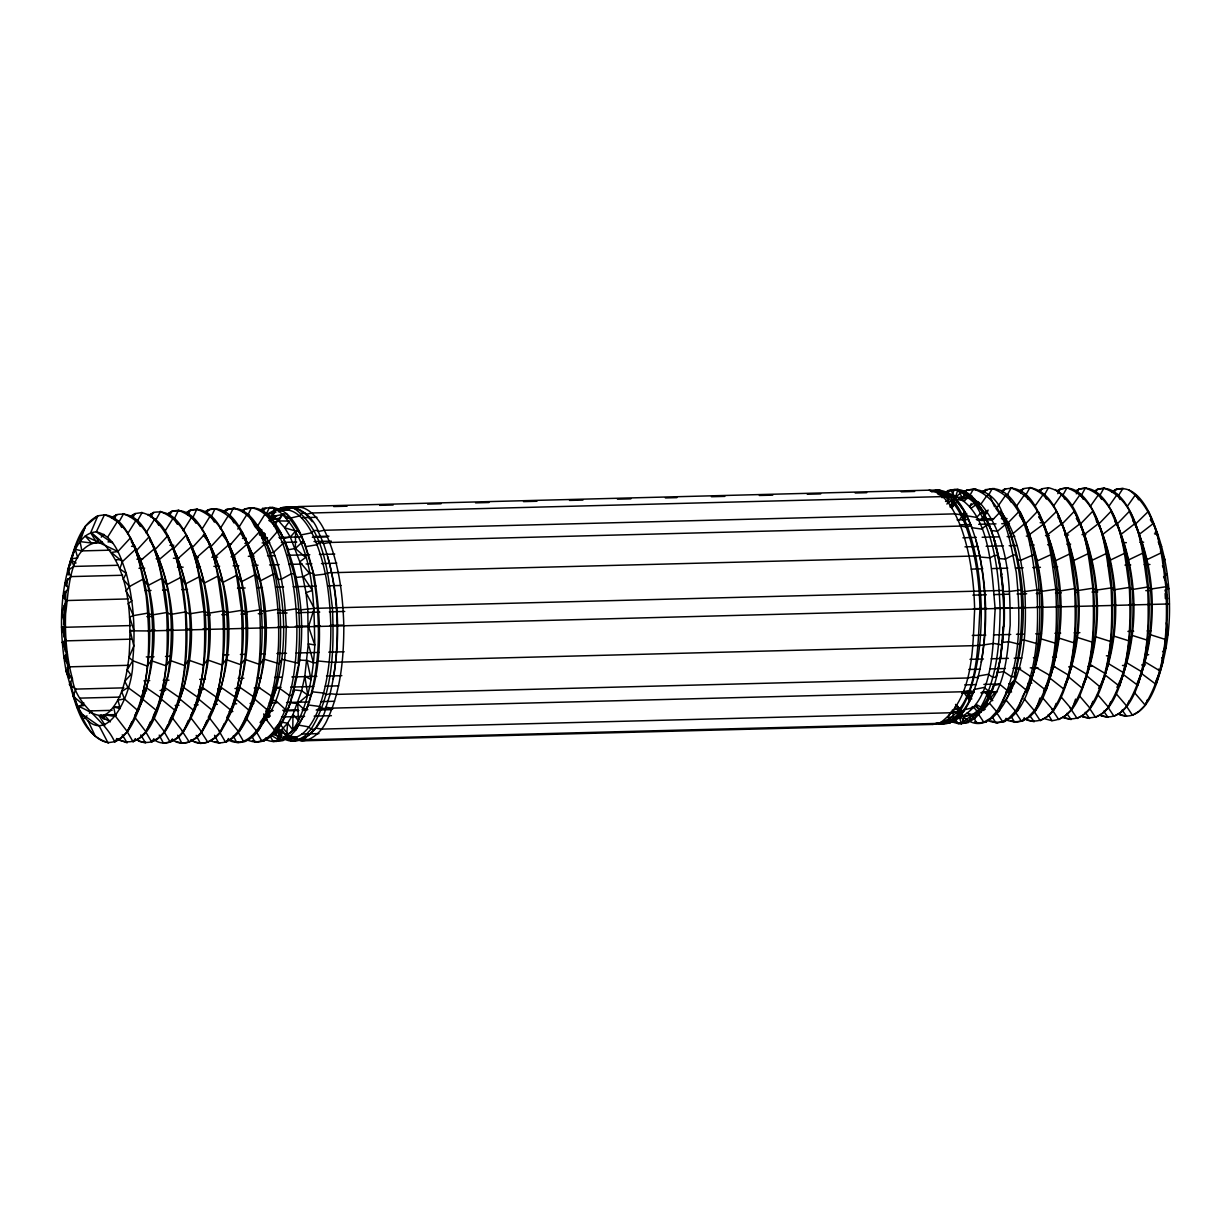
<?xml version="1.0" encoding="UTF-8"?>
<svg xmlns="http://www.w3.org/2000/svg" width="1231" height="1231" viewBox="0 0 1231 1231"><rect width="100%" height="100%" fill="white"/><g stroke="black" fill="none" stroke-linecap="round" stroke-linejoin="round"><path stroke-width="1.5" d="M81.031 714.534C86.432 726.521 94.433 740.523 108.636 742.708C78.922 734.661 74.26 696.577 66.166 671.341C59.411 634.596 59.273 595.789 70.767 559.951L76.076 562.998M63.673 624.733L64.166 605.252M64.366 624.717L65.905 591.388M118.145 565.275L73.968 566.429L71.121 558.966C75.722 547.703 82.292 532.638 96.326 531.869L104.481 514.773C122.054 516.835 129.624 536.054 136.287 550.042C146.135 570.261 150.028 592.757 151.936 614.992C153.69 643.305 152.167 672.341 142.919 699.377C136.195 714.611 131.532 733.738 115.268 741.647L114.56 741.647C103.743 717.842 75.937 706.794 72.367 678.573C66.643 657.492 64.812 635.504 65.597 613.715C68.998 590.234 68.798 541.84 102.25 542.055M105.189 514.727L97.849 515.82L90.679 532.777C130.778 559.782 131.717 614.069 128.993 657.354C126.27 676.419 123.269 697.715 109.051 711.964C98.649 721.489 87.986 708.733 77.676 706.379L73.198 696.254L75.814 689.098L123.854 687.852M112.944 543.317L96.326 531.869C114.883 535.977 120.853 557.72 126.254 573.415C133.871 601.79 135.533 631.565 132.717 660.739C134.502 688.975 105.112 759.496 77.676 706.379L84.262 705.471L73.198 696.254M1112.516 491.277C1133.028 480.182 1147.984 507.218 1153.662 523.252C1164.064 548.857 1169.111 576.339 1169.45 603.944C1170.158 631.365 1165.342 658.631 1156.109 684.421C1150.862 699.454 1138.413 722.089 1119.133 714.519M260.08 509.957C295.748 495.816 307.488 552.134 314.09 575.385C322.691 626.594 323.738 683.897 296.071 729.768L292.747 729.86L293.009 714.503L301.687 690.729L304.826 676.219L308.289 643.798L307.781 609.499L306.027 592.68L299.749 561.813L290.316 537.07L284.7 527.807L278.668 520.913L272.359 516.558L265.942 514.881L276.406 509.095C314.813 540.424 313.797 599.635 314.797 645.013C313.305 670.787 309.72 697.054 298.456 720.55C292.855 732.23 280.545 746.278 266.235 739.785M935.868 723.382C962.273 729.337 973.152 695.7 978.445 676.034L988.201 674.296L992.786 677.342L996.11 677.25C1007.02 633.842 1006.45 587.125 995.556 543.733C989.309 522.436 973.075 474.981 942.484 493.739M64.689 598.328L65.197 591.403L62.873 597.158L66.582 600.543L128.055 598.943M996.11 677.25L1000.634 658.139L1003.157 627.133L1004.096 625.717C1005.712 596.65 1001.018 567.676 994.017 539.547L995.556 543.733L989.355 525.329L977.953 503.217L991.186 530.423L997.418 531.315L1004.881 524.929L1007.527 524.868C1025.838 572.923 1028.254 627.318 1014.282 676.788L1011.62 676.85L1003.65 671.557L997.51 672.649C993.355 694.022 976.922 735.707 948.578 720.135M997.51 672.649C1005.173 639.751 1005.142 605.975 1000.726 572.523L1001.834 574.6L997.849 555.412L994.525 555.489L989.862 557.828L980.153 557.043L975.844 540.024M275.005 728.198L280.76 722.012L287.654 723.212L286.515 736.553L281.822 729.491L287.654 723.212L293.009 714.503L298.456 720.55L297.717 703.593L307.75 695.146L311.058 695.053L312.428 691.853L323.691 693.038L325.923 694.669L330.262 693.73L336.509 694.392L967.335 678.004L972.752 677.035L977.937 677.727L978.445 676.034M65.966 585.941L66.736 580.478M66.674 585.925L67.69 578.632M333.247 679.081C339.802 638.566 338.34 596.573 327.815 556.858M981.276 662.247C987.108 627.056 986.4 590.88 979.676 555.873L327.661 572.815L325.384 574.061L314.09 575.385L304.303 543.133L298.918 530.93L295.594 531.007L284.7 527.807L289.593 521.098L278.668 520.913L273.59 522.113M67.874 573.338L70.767 559.951M68.197 574.985L69.659 568.291M70.382 564.937L73.014 554.904M329.893 694.561C341.787 644.767 340.171 591.065 323.153 542.64L319.168 542.748L317.09 544.702L305.98 546.641L304.303 543.133L300.995 543.225L295.378 548.503L288.377 549.734C281.284 531.469 266.558 498.57 241.922 510.434M977.937 677.727C988.985 633.226 987.878 585.864 976.414 541.563C969.843 521.005 958.78 484.876 930.636 490.8M1014.282 676.788C1026.192 622.778 1024.838 563.706 1002.126 512.65C993.756 487.414 961.349 478.967 949.963 506.941M955.21 706.671C982.861 750.171 1012.774 699.054 1016.56 669.264L1019.083 668.802L1030.47 676.358L1032.44 676.311C1043.888 626.425 1042.349 572.938 1025.7 524.391L1023.715 524.437L1013.082 533.531L1010.513 533.177L1002.126 512.65L999.48 512.727L992.432 520.036L986.123 518.99L983.954 513.127L980.645 513.219L976.583 517.42L966.581 515.758C960.749 505.31 951.64 491.031 937.822 493.139M1007.789 720.52C1037.841 729.229 1047.258 687.313 1053.551 666.186L1068.8 675.327C1079.433 630.241 1078.356 582.478 1066.723 537.701C1060.153 518.713 1052.797 491.708 1029.916 487.584L1025.546 495.524M1026.608 719.981C1056.629 728.29 1065.554 685.744 1071.832 665.325L1087.081 674.465C1096.621 634.873 1096.344 593.25 1088.82 553.335C1082.234 529.592 1076.433 494.462 1048.412 487.722L1044.026 495.662M1048.243 714.519L1051.936 720.689C1078.187 717.842 1083.172 684.528 1090.112 664.478L1105.376 673.619C1116.686 624.286 1115.163 571.399 1098.698 523.39C1093.097 507.341 1077.464 479.244 1056.89 490.892M1063.615 717.796C1093.374 726.028 1102.191 683.836 1108.408 663.617L1123.657 672.757C1134.905 623.702 1133.397 571.092 1117.025 523.344C1111.455 507.387 1095.898 479.428 1075.432 491.015M1082.126 716.704C1111.747 724.89 1120.502 682.882 1126.688 662.755L1141.953 671.895C1153.139 623.101 1151.631 570.784 1135.351 523.298C1129.796 507.418 1114.332 479.628 1093.974 491.154M955.872 496.139L957.903 489.415L974.475 502.833L980.938 504.095C1008.697 537.147 1010.22 584.063 1010.159 625.286C1006.973 655.138 1005.942 693.191 979.476 712.518M1032.44 676.311C1047.012 626.918 1044.365 572.353 1025.7 524.391M1068.8 675.327C1083.588 625.994 1080.864 571.399 1062.061 523.498L1047.689 534.577C1039.764 517.112 1033.809 490.661 1011.113 488.03L1006.896 495.678M1087.081 674.465C1101.822 625.394 1099.083 571.092 1080.372 523.452L1066.015 534.531L1056.66 511.296L1043.719 524.006L1038.687 516.851M1105.376 673.619C1120.041 624.809 1117.317 570.784 1098.698 523.39L1084.342 534.485L1074.309 511.311L1062.076 524.021C1083.495 574.908 1085.403 635.796 1064.538 687.175M1123.657 672.757C1138.275 624.225 1135.551 570.476 1117.025 523.344L1102.668 534.423L1092.666 511.327L1080.418 524.037C1101.714 574.615 1103.607 635.119 1082.88 686.175M1141.953 671.895C1156.494 623.625 1153.786 570.168 1135.351 523.298L1120.995 534.377L1111.008 511.342L1098.775 524.052C1119.933 574.323 1121.826 634.457 1101.206 685.19M1019.437 515.343L1025.361 523.991L1037.148 511.742L1038.472 511.711C1062.307 562.382 1066.431 622.209 1050.612 675.834L1035.256 667.033L1028.193 690.052L1026.223 690.114L1015.313 681.051L1012.759 681.574L1010.035 690.529L1007.373 690.591L999.726 684.236L993.525 685.513L991.863 691.006L988.539 691.083L984.138 687.437L974.306 689.452L973.69 691.468L968.566 690.622L963.088 691.745L332.262 708.133L326.061 707.317C321.799 727.121 299.441 752.587 279.006 735.599M981.492 491.969C1007.774 477.69 1022.823 515.312 1029.378 534.623L1043.873 523.914C1061.599 576.924 1063.169 636.15 1046.365 689.591L1045.057 689.622L1031.563 679.02C1026.931 697.931 1013.667 729.937 988.955 721.012M1119.548 684.19C1140.029 633.78 1138.152 574.015 1117.117 524.067L1129.366 511.357L1139.306 534.331L1153.662 523.252C1169.865 570.476 1171.358 622.517 1160.233 671.049L1144.984 661.909L1137.798 685.344L1123.103 674.373L1119.487 686.283L1105.5 675.265L1100.483 687.237L1087.188 676.204L1082.172 688.175L1068.877 677.127L1063.861 689.098L1049.858 678.096L1043.519 691.422M1161.787 657.523L1163.387 660.632L1156.109 684.421L1141.414 673.449C1136.505 691.714 1125.103 723.566 1100.637 715.611M122.685 575.246L70.829 576.6L67.613 570.368C74.014 551.134 77.999 526.16 97.849 515.82L85.354 526.191L80.03 541.594L81.923 550.903L110.744 550.149M74.045 551.565L75.599 546.549L71.121 558.966L77.691 557.781L75.306 549.303L81.923 550.903M248.062 740.262C272.097 749.571 283.222 719.735 290.685 702.67L297.717 703.593L303.503 708.887L306.811 708.794C321.183 665.263 320.983 617.947 312.797 573.2L309.489 573.292L303.318 576.662L296.209 577.493L293.963 573.692L285.469 543.625L282.822 543.687L273.651 552.319L270.758 552.827C263.265 534.192 248.154 497.524 222.426 511.696M306.811 708.794L308.365 704.994L319.537 706.456L321.676 708.41L325.661 708.317L330.262 693.73M948.516 716.965L955.087 718.689L958.133 723.782L964.95 722.705L971.567 718.75L977.799 712.057L981.107 711.964L983.477 705.132L991.863 691.006M1021.592 699.008L1017.452 711.026L1015.467 711.072L1009.235 717.781L1002.634 721.72L995.817 722.812L992.971 718.073M1039.933 698.039L1035.625 710.549L1034.317 710.579L1028.085 717.288L1021.468 721.228L1014.652 722.32L1011.682 717.365M1056.09 703.44L1053.813 710.01L1046.889 716.75L1040.272 720.704L1034.194 711.549M1075.586 699.1L1072.186 708.979L1065.292 715.688L1058.722 719.596L1051.613 708.918M1092.82 701.362L1090.558 707.933L1083.68 714.611L1077.156 718.504L1070.047 707.825M1110.624 701.962L1108.916 706.902L1102.084 713.534L1095.59 717.411L1089.497 708.256M1128.981 700.916L1127.288 705.855L1120.487 712.457L1114.024 716.319L1107.931 707.148M1147.43 699.685L1145.646 704.809L1138.89 711.38L1132.458 715.211L1126.365 706.055M117.068 739.262C151.736 754.588 161.215 697.054 167.985 674.65C174.063 632.734 172.986 587.572 154.414 548.764L140.811 560.29L135.071 549.718L122.392 561.644L119.761 568.814L126.254 573.415L123.223 579.324L129.424 586.556L126.054 591.08L131.809 600.743L128.193 603.744L133.363 615.623L147.951 613.1L151.936 614.992L166.662 612.53L170.647 614.423L185.373 611.961L189.359 613.854L204.792 611.376L208.07 613.284L223.503 610.807L226.766 612.73L242.215 610.237L245.477 612.161L259.726 609.791L264.188 611.592L277.898 609.314L282.561 610.838L296.071 608.837L300.595 609.868L314.244 608.36L1002.603 590.48L1003.588 591.419L1009.635 591.449L1020.776 590.003L1022.376 591.526L1024.869 591.542L1038.949 589.541L1041.611 591.388L1057.106 589.064L1059.86 591.003L1074.601 588.618L1077.417 590.618L1092.851 588.218L1095.682 590.218L1111.793 587.818L1113.932 589.834L1129.35 587.433L1132.874 589.418L1147.6 587.033L1151.123 589.018L1166.557 586.633L1168.773 588.726L1164.988 590.141L1167.773 598.758M325.661 708.317L326.061 707.317M114.206 519.605L116.283 514.727C141.734 509.434 150.89 541.671 159.461 559.382L173.063 547.857C193.19 591.049 193.806 641.674 183.834 687.621C176.402 707.24 165.677 754.834 135.502 739.385M133.333 516.882L134.718 513.635L142.119 512.527L137.503 520.775M151.09 517.42L153.152 512.542C178.818 507.187 188.097 539.686 196.729 557.551C206.762 585.356 209.501 615.269 208.531 644.644C207.393 675.034 199.822 705.64 183.542 731.522C177.402 740.893 163.738 747.386 153.937 739.508M169.524 516.328L171.586 511.434C192.375 505.587 204.023 530.838 210.716 546.133C225.104 576.57 228.15 611.022 227.243 644.275C226.089 674.819 218.518 705.594 202.146 731.599C195.975 741.031 182.234 747.54 172.386 739.631M187.958 515.22L190.02 510.342C210.886 504.464 222.611 529.792 229.335 545.164C243.8 575.769 246.862 610.453 245.954 643.905C244.784 674.603 237.198 705.532 220.734 731.691C214.533 741.154 200.73 747.709 190.82 739.754M206.746 513.296L208.224 509.803C229.151 503.725 241.276 528.576 247.939 544.179C260.387 570.076 264.065 599.158 264.896 627.579C265.019 655.661 262.049 684.451 250.293 710.272C244.907 726.044 231.767 749.156 211.717 741.2M224.965 512.681L226.381 509.326L228.366 509.28L224.396 511.65M243.076 512.358L244.554 508.865L254.032 507.711M261.464 511.388L262.726 508.388L266.05 508.295L262.08 510.665M1006.035 718.319L1004.619 721.674L1002.634 721.72L996.387 712.334M1024.254 717.704L1022.776 721.197L1021.468 721.228L1015.606 712.41M66.582 600.543L61.765 611.899L65.412 627.271L130.717 625.563M131.855 721.751L127.762 731.291L120.992 737.8L114.56 741.647M150.444 721.828L146.351 731.368L139.549 737.923L133.086 741.77L126.608 730.675M167.678 725.09L164.954 731.445L158.107 738.031L151.613 741.908L146.058 732.399M169.047 721.905L171.094 717.134M188.312 720.397L183.542 731.522L176.679 738.154L170.14 742.047L163.4 743.124L159.23 735.122M206.916 720.474L202.146 731.599L195.237 738.261L188.666 742.185L181.88 743.262L177.726 735.261M224.15 723.736L220.734 731.691L213.794 738.385L207.193 742.324L200.376 743.401L196.221 735.399M240.46 532.977L247.939 544.179L259.249 531.961L261.234 531.9C288.269 586.279 290.824 653.215 269.143 709.779L267.158 709.825L254.832 699.177L239.553 731.229L238.245 731.276L232.013 737.969L225.396 741.924L219.133 731.199M950.947 507.341L953.763 500.74M969.736 506.972L971.167 503.617M76.291 544.918L85.124 527.653M259.464 534.531L261.634 529.53M259.51 535.039L261.618 530.161M262.018 537.762L264.173 532.761M263.157 538.732L265.281 533.777M962.58 519.559L965.458 512.881M964.565 519.497L966.72 514.496M982.015 520.698L986.339 510.696M974.306 689.452C968.889 702.732 961.149 720.489 944.608 721.381L943.285 724.167L938.13 722.828M993.525 685.513L986.816 702.67C978.907 710.395 969.782 716.319 961.457 723.705L954.594 721.905L947.855 717.258M1012.759 681.574L1003.127 700.347L999.28 711.487L996.633 711.564L990.401 718.273L983.8 722.212L976.968 723.289L971.659 714.426L966.904 713.18M1031.563 679.02L1022.192 697.3M1046.196 688.16C1067.446 634.196 1066.554 568.537 1039.395 516.851M1064.553 685.529L1068.169 677.158M1082.895 684.559L1086.481 676.234M1101.222 683.574L1104.792 675.311M1123.103 674.373L1116.917 687.375M1137.182 683.251L1141.414 673.449M1137.875 683.205C1158.34 631.795 1157.202 569.815 1132.951 519.928M1155.694 681.697L1159.879 672.034L1158.74 669.048M119.038 521.882L123.654 513.619M155.983 519.682L160.599 511.419M174.448 518.574L178.357 510.357C215.594 523.621 217.533 577.847 222.796 610.838C224.55 651.568 223.703 695.961 201.438 731.599L190.39 717.211C218.502 663.14 215.917 592.173 187.697 538.593M192.913 517.466L196.837 509.265C234.259 522.59 236.214 577.108 241.507 610.268C243.276 651.23 242.43 695.854 220.026 731.676L208.978 717.304M211.255 516.651L215.04 508.711C252.493 522.052 254.432 576.6 259.726 609.791C261.495 650.768 260.649 695.423 238.245 731.276L226.873 717.381L236.183 699.223L248.985 710.302L250.293 710.272C267.789 652.769 266.435 587.818 242.399 532.392L241.076 532.423L230.043 545.118L221.903 534.023M233.921 522.898L229.951 515.112L233.213 508.249C255.586 513.189 262.803 539.44 269.327 558.382C277.037 586.848 279.514 616.531 278.452 645.967C276.96 671.726 273.39 697.992 262.126 721.504C256.51 733.184 244.2 747.217 229.889 740.739M247.693 515.497L251.386 507.772C268.743 510.727 276.606 529.284 282.822 543.687C292.547 570.399 296.194 598.897 296.886 627.195C297.025 654.923 294.44 683.02 285.33 709.364C279.791 722.966 271.866 741.139 254.925 742.062L251.786 736.03M266.665 513.358L269.543 507.295L276.406 509.095L272.359 516.558L286.469 513.65L300.81 534.977L311.828 532.777L313.767 530.546L317.752 530.438L318.244 531.484L324.369 530.269L955.194 513.866L960.749 514.789L961.796 513.696L965.781 513.604L971.859 527.684L981.753 529.084L986.031 525.422L989.355 525.329L991.186 530.423M986.446 722.135L983.8 722.212L977.953 713.426L965.058 716.119L961.457 723.705L958.641 714.442L953.902 711.179M116.837 738.492L115.268 741.647L107.928 742.693L99.265 726.028L82.646 714.596M135.364 738.631L133.086 741.77M153.89 738.769L151.613 741.908M172.417 738.908L170.14 742.047L164.585 732.537M228.397 738.523L226.719 741.878L225.396 741.924M265.896 737.877L264.388 740.908L261.741 740.97L256.51 732.014M303.549 716.15L298.102 725.028L292.147 731.445L285.823 735.215L283.222 740.416L273.097 741.585L270.02 735.676M945.823 494.493L947.778 490.584L957.903 489.415L961.75 496.801L968.166 498.478L964.765 491.215L974.475 502.833L971.505 495.847L968.197 495.939L961.457 491.292L954.594 489.507L951.686 494.754L945.177 495.785L938.053 494.37M958.734 498.478L962.088 499.155L966.612 490.092L976.075 488.938M983.846 492.831L985.446 489.599L987.431 489.553L983.461 491.923M1002.603 492.477L1004.281 489.122L1012.421 487.999M1020.745 493.385L1023.099 488.676L1030.624 487.599M1040.057 491.954L1041.626 488.815L1048.412 487.722M1057.798 493.662L1060.153 488.953L1067.6 487.876M1076.325 493.8L1078.679 489.076L1086.096 488.015M1095.636 492.369L1097.206 489.215L1104.592 488.168M1114.163 492.508L1115.732 489.353L1123.072 488.307L1117.994 496.231M958.641 714.442L954.594 721.905L952.332 710.087M988.678 495.031L992.263 488.522C1029.716 501.863 1031.67 556.412 1036.964 589.587C1038.733 630.564 1037.887 675.219 1015.467 711.072L1005.742 699.716C1025.7 667.802 1026.454 628.041 1024.869 591.542C1021.976 563.844 1018.022 533.962 1000.634 511.219M1062.522 495.816L1066.908 487.876C1103.945 501.063 1105.869 555.012 1111.101 587.833C1112.855 628.364 1112.008 672.526 1089.85 707.979L1079.172 695.515M1081.003 495.955L1085.388 488.015C1122.226 501.14 1124.149 554.796 1129.35 587.433C1131.089 627.748 1130.258 671.68 1108.223 706.933L1097.544 694.484M1099.498 496.093L1103.884 488.153C1140.522 501.202 1142.43 554.581 1147.6 587.033C1149.339 627.133 1148.508 670.818 1126.58 705.902L1115.917 693.438M62.873 597.158L68.336 588.064L64.828 583.202L70.829 576.6M134.025 630.534L130.178 630.641L133.825 645.998L128.993 657.354L132.717 660.739L127.239 669.833L130.748 674.711L124.762 681.297L127.978 687.544L141.642 697.515L146.489 687.837L160.307 697.408L165.154 687.729L178.987 697.3L183.834 687.621L197.652 697.192L202.5 687.514L216.333 697.1L221.18 687.421L235.013 696.992L239.86 687.313L253.232 696.561L254.54 696.531L258.525 687.206L271.405 696.084L273.39 696.038L276.775 688.098L279.699 688.406L289.577 695.607L292.224 695.546C307.688 642.305 304.442 581.678 280.068 531.407L277.421 531.484L268.82 541.378L265.958 541.948L260.618 533.131L254.879 526.576L248.785 514.635L246.816 514.681L237.798 529.084M95.987 543.117L98.603 539.947M134.856 715.411L142.919 699.377L156.876 710.856C173.986 654.6 172.663 591.049 149.136 536.824L136.995 550.011L131.255 541.717M153.46 715.488L161.569 699.346L175.525 710.826C189.666 668.002 189.466 621.455 181.403 577.431C174.879 553.965 169.17 519.128 141.427 512.558M273.898 526.037L282.391 514.266M172.063 715.55L180.218 699.316L194.175 710.795C211.47 653.923 210.132 589.695 186.358 534.87L174.217 548.057L168.401 539.67M190.651 715.626L198.868 699.285L212.825 710.764C230.212 653.584 228.874 589.003 204.962 533.9L192.821 547.072L186.989 538.639M208.27 717.288L217.518 699.254L231.474 710.733C248.954 653.246 247.6 588.326 223.58 532.915L211.424 546.102L203.346 535.07M209.962 715.703C236.921 661.355 234.552 590.988 206.269 537.562M228.566 715.765C255.694 661.093 253.294 590.28 224.842 536.531M247.169 715.842C274.451 660.832 272.051 589.587 243.415 535.516M321.076 718.858L314.905 729.275L310.92 729.383L304.688 736.092L298.087 740.031L291.255 741.108L289.854 738.4L283.145 736.63M951.655 508.418L955.471 502.233M959.611 519.836L964.735 511.511L957.456 502.033M962.488 520.282L966.72 513.373M980.845 520.021L988.093 510.034M981.553 520.036L987.708 511.204M1025.869 692.391C1051.566 636.242 1046.689 567.353 1020.299 512.188L1018.314 512.234L1008.266 522.667L1005.681 522.236L995.679 508.08M1098.575 688.391L1100.514 685.221M107.605 537.208L117.714 521.036L121.715 527.453M127.516 533.946L136.256 519.959L140.257 526.391M146.058 532.885L154.798 518.897L158.799 525.314M164.6 531.807L173.34 517.82L177.341 524.252M183.142 530.746L191.882 516.758L195.883 523.19M201.684 529.669L210.424 515.697L214.425 522.113M220.195 528.653L228.643 515.158L229.951 515.112M278.668 520.913L283.145 513.742M948.747 715.827L951.44 711.533M970.582 709.487L972.413 706.563M997.187 507.28L1005.865 494.954L1007.85 494.908L1010.836 501.909M1016.56 506.033L1024.715 494.462L1026.023 494.431L1028.1 499.309M1035.056 506.033L1043.519 494.016L1046.365 499.063M1053.474 506.141L1061.938 494.123L1064.784 499.171M1071.893 506.249L1080.356 494.231L1083.203 499.278M1090.312 506.356L1098.775 494.339L1101.622 499.386M1108.731 506.464L1117.194 494.447L1120.041 499.494M1127.15 506.572L1135.613 494.57L1138.537 499.817M68.49 677.065L66.166 671.341L69.536 666.833L129.086 665.279M1162.587 562.675L1164.834 559.659L1161.926 552.504L1147.138 559.582L1143.645 552.719L1128.858 559.782L1125.38 552.919L1110.577 559.997L1107.1 553.134L1092.297 560.197L1088.82 553.335L1074.032 560.413L1070.539 553.55L1055.752 560.613L1052.351 553.996L1037.471 560.828L1034.194 554.458L1020.637 560.305L1018.114 560.105L1016.021 554.935L1013.375 554.996L1005.25 559.074L999.126 558.582L997.849 555.412M122.392 561.644L111.329 552.427L117.914 551.519L130.532 537.793C153.921 591.742 155.244 654.938 138.211 710.887L124.454 698.931L121.623 691.483L127.978 687.544M988.601 698.608L989.924 698.577L996.048 691.514M1162.572 651.753L1166.172 647.798L1165.295 639.135M101.234 537.131L103.85 534.316M271.805 514.543C287.254 496.585 312.412 512.912 318.244 531.484M269.62 518.451L273.282 514.527M274.528 515.774L272.036 518.451L273.067 519.651L278.652 518.282M273.067 519.651L276.76 515.666M260.095 722.582L268.512 710.718L272.99 700.331L275.898 700.716L285.33 709.364L287.977 709.287L294.609 689.976L301.687 690.729L307.75 695.146L304.826 676.219L311.089 679.65L307.042 660.462L299.887 660.124C293.363 683.282 292.316 709.841 277.237 730.26L274.59 730.322L266.265 719.489L263.434 718.996C260.187 731.106 250.37 743.309 236.752 742.524L233.321 735.938M260.68 725.505C284.484 699.331 285.253 660.601 286.254 627.118C284.376 592.357 281.545 553.319 257.664 525.899L264.988 514.204L267.635 514.143L271.897 522.513L277.852 529.315L283.392 538.47L290.316 537.07L295.594 531.007L295.378 548.503L305.657 557.428L299.749 561.813L309.489 573.292M946.839 504.018L955.364 497.816M951.394 507.741L955.995 502.802M970.905 508.418L978.999 502.51L976.229 501.971L970.32 505.495M1003.527 702.101L1005.742 699.716M84.508 718.365L86.955 715.811M89.401 713.272L91.848 710.733M102.865 718.381L105.312 715.827M79.476 706.517L83.785 702.824M1167.219 573.846L1163.603 576.847L1165.08 580.247M67.613 570.368L73.968 566.429M111.436 517.62L116.976 514.681L112.129 517.574M129.84 516.543L135.41 513.589L130.548 516.497M148.243 515.466L153.844 512.496L148.951 515.42M166.662 514.373L171.586 511.434L179.064 510.311M167.354 514.343L172.278 511.404M186.712 512.311L190.02 510.342L197.545 509.219M187.42 512.265L190.728 510.296M205.577 511.373L208.224 509.803L216.348 508.68M206.885 511.342L209.532 509.772M266.25 515.235L274.559 512.019M278.268 511.757L284.884 507.803L291.701 506.726L292.501 508.049L298.317 506.557L929.143 490.169C949.116 490.907 959.826 510.296 966.089 526.868C975.706 553.258 979.307 581.432 979.984 609.407C977.429 644.598 979.984 718.042 932.683 724.444L301.857 740.831L289.208 737.861M287.531 510.003C302.872 499.417 318.398 517.205 324.369 530.269C338.633 559.967 342.864 593.357 343.818 625.979C343.788 657.785 340.956 690.668 327.231 719.812C321.799 732.507 306.242 747.586 292.301 737.184M272.451 733.691L275.636 733.184L281.822 729.491L279.914 740.493L283.222 740.416L289.839 736.477L296.071 729.768L298.102 725.028L309.043 726.936L310.92 729.383C333.339 693.53 334.186 648.875 332.416 607.899C327.892 573.508 324.846 530.884 294.578 508.634M944.485 494.447L951.086 490.507L954.502 496.355M942.023 497.678L945.177 495.785M1001.649 490.692L1005.604 489.076L1002.957 490.661M1019.807 490.646L1023.807 488.676L1020.514 490.646M1038.349 490.769L1042.334 488.815L1039.056 490.769M1057.598 490.907L1060.86 488.953M1076.14 491.031L1079.387 489.092M1111.624 492.231L1116.44 489.353M129.424 586.556L143.335 578.97L147.951 585.541L162.015 578.216L166.631 584.787L180.695 577.462L185.312 584.033L199.376 576.708L203.992 583.279L218.072 575.97L222.673 582.525L236.752 575.216L241.368 581.771L254.971 574.708L256.294 574.677L260.049 581.032L273.144 574.231L275.129 574.185L278.329 579.601L281.253 579.247L291.316 573.769L293.963 573.692C299.687 603.128 300.887 633.38 297.948 663.217L281.868 659.308L279.098 663.709L276.729 680.543L269.143 709.779L264.096 721.443L258.387 730.752L256.417 730.799L245.461 717.458M69.536 666.833L63.781 657.154L67.397 654.153L62.227 642.274L66.012 640.859L131.332 639.151M133.363 615.623L129.578 617.054L134.041 630.841L148.751 630.949L1169.45 603.944M66.012 640.859L61.55 627.056L63.658 626.517L66.966 661.832L69.767 678.481M284.576 737.323C303.288 742.601 314.197 720.812 319.537 706.456C328.446 680.743 330.97 653.307 330.831 626.225C329.893 594.388 325.769 561.782 311.828 532.777C305.78 521.205 294.763 506.018 279.729 510.68L280.899 507.911L284.884 507.803L285.761 509.126L291.501 507.634L302.995 507.341M977.953 713.426L965.058 716.119M279.406 511.419L286.392 509.619L287.715 506.833L299.287 509.834L305.95 514.42L312.32 521.698M932.683 724.444L937.053 723.32M944.608 721.381C995.71 716.473 992.34 646.46 995.187 608.899C991.417 571.769 991.401 497.386 941.146 492.6L939.745 489.892L930.267 491.046M983.477 705.132L989.801 703.593L996.633 711.564C1021.715 670.233 1020.93 618.716 1016.252 572.123C1010.005 543.025 1006.189 500.001 973.429 489.015L968.382 498.155L962.088 499.155M954.025 709.687L959.103 708.487L963.765 711.687M124.454 698.931L117.899 700.116L120.284 708.594L113.667 707.009L115.56 716.304L127.055 731.276C151.444 691.068 150.69 640.951 146.135 595.619C140.057 567.322 136.349 525.468 104.481 514.773M323.153 542.64L323.584 543.563L329.77 542.471L960.58 526.083L966.089 526.868L971.182 525.806L971.859 527.684M230.074 509.003L235.183 508.188M269.451 507.757L272.867 507.218L275.159 511.034M285.761 509.126L292.501 508.049M269.404 513.342L275.913 512.311M931.636 491.892L935.006 491.354L935.76 489.984C953.117 492.939 960.98 511.496 967.197 525.914C976.922 552.611 980.568 581.124 981.261 609.407C981.399 637.135 978.814 665.232 969.705 691.576C964.165 705.178 956.241 723.366 939.299 724.274L938.499 722.951L945.239 721.874L946.116 723.197L950.101 723.089L951.271 720.32L961.596 717.658L964.95 722.705L968.274 722.612L971.444 715.103L974.875 718.673L977.629 711.41L981.107 711.964M989.139 489.292L994.248 488.476M958.549 497.309C966.366 496.432 974.86 499.047 980.938 504.095L987.031 495.447L989.678 495.385L994.525 506.757M1002.85 642.382L1008.928 641.705L1019.991 644.444L1021.684 640.289L1024.177 640.012L1038.164 643.982L1040.934 638.827L1056.336 643.505L1059.199 638.15L1074.509 643.013L1077.448 637.458L1092.774 642.32L1095.713 636.781L1111.024 641.643L1113.963 636.104L1129.289 640.966L1132.228 635.411L1147.538 640.274L1150.477 634.734L1165.803 639.597L1168.127 633.842L1166.311 622.809M1051.936 720.689L1045.104 718.889M333.678 506.541L347.096 506.187M379.702 505.341L393.12 505.002M427.634 504.095L441.052 503.756M475.566 502.848L488.984 502.51M523.498 501.617L536.931 501.263M569.522 500.417L582.94 500.063M617.454 499.171L630.872 498.817M665.386 497.924L676.896 497.632M711.41 496.724L724.828 496.385M759.342 495.478L772.76 495.139M807.274 494.231L820.692 493.893M855.206 492.985L866.716 492.692M901.23 491.8L914.648 491.446M286.331 518.082L290.162 517.989M301.657 517.682L316.998 517.297M108.005 541.917L111.852 541.809M242.476 538.424L246.323 538.316M261.695 537.916L267.45 537.762M278.975 537.47L302.026 536.87M313.551 536.562L328.923 536.177M957.087 519.851L968.612 519.544M976.291 519.344L993.586 518.897M1001.265 518.697L1007.035 518.559M80.03 541.594L91.433 543.009L101.034 542.763M262.403 538.578L266.25 538.47M279.683 538.116L285.454 537.978M312.351 537.27L327.708 536.87M977.014 520.005L992.371 519.605M131.532 546.333L135.364 546.225M169.955 545.333L173.786 545.225M227.581 543.825L231.413 543.733M244.861 543.379L248.708 543.286M262.157 542.933L269.835 542.733M281.36 542.44L296.733 542.04M300.579 541.932L304.411 541.84M314.028 541.578L331.308 541.132M959.472 524.821L970.997 524.514M978.676 524.314L995.971 523.867M1001.742 523.714L1009.42 523.514M1040.149 522.713L1043.996 522.621M115.776 559.766L121.53 559.613M136.903 559.213L142.658 559.074M156.106 558.72L159.953 558.612M173.402 558.274L179.157 558.12M194.529 557.72L198.376 557.628M211.824 557.274L217.579 557.12M231.028 556.766L234.875 556.674M248.323 556.32L254.078 556.181M267.527 555.827L275.205 555.627M286.731 555.319L309.797 554.719M319.398 554.473L334.755 554.073M962.919 537.762L976.368 537.408M982.138 537.255L999.418 536.808M1007.112 536.608L1014.79 536.408M1026.315 536.116L1030.162 536.008M1045.519 535.608L1049.366 535.516M1064.738 535.116L1068.585 535.008M1082.018 534.654L1085.865 534.562M138.98 568.307L144.735 568.153M177.402 567.306L183.157 567.168M196.606 566.814L200.453 566.706M213.902 566.368L219.657 566.214M233.105 565.86L238.876 565.721M252.309 565.368L258.079 565.214M269.604 564.921L279.206 564.66M288.808 564.413L302.257 564.06M306.104 563.967L311.874 563.813M321.476 563.567L336.832 563.167M964.996 546.841L978.445 546.502M986.139 546.302L1003.419 545.856M1009.189 545.702L1016.868 545.502M1030.316 545.148L1034.163 545.056M1047.596 544.702L1051.443 544.594M1066.815 544.194L1070.662 544.102M1122.518 542.748L1126.365 542.656M1139.814 542.302L1143.645 542.209M145.258 590.572L151.028 590.418M162.554 590.126L168.324 589.972M181.757 589.634L187.527 589.48M237.475 588.187L245.154 587.987M256.679 587.679L262.449 587.526M275.898 587.187L283.576 586.987M293.178 586.725L316.229 586.141M327.754 585.833L341.202 585.479M971.29 569.107L982.815 568.814M992.417 568.568L1007.789 568.168M1015.467 567.968L1023.161 567.768M1032.763 567.522L1040.441 567.322M1053.89 566.968L1057.737 566.86M1107.685 565.568L1111.516 565.475M1124.965 565.121L1130.735 564.967M1144.184 564.614L1149.939 564.475M146.858 616.593L152.629 616.454M204.5 615.1L210.255 614.946M221.78 614.654L227.55 614.5M240.999 614.146L246.754 614.007M258.279 613.7L262.126 613.607M277.498 613.207L287.1 612.961M296.702 612.699L319.752 612.099M329.354 611.853L344.726 611.453M972.89 595.142L986.339 594.788M994.017 594.588L1009.389 594.188M1017.068 593.988L1026.669 593.742M1036.287 593.496L1040.118 593.388M1055.49 592.988L1061.26 592.834M1074.694 592.496L1078.541 592.388M1091.989 592.049L1097.76 591.896M1145.784 590.649L1149.616 590.541M151.305 630.087L155.152 629.995M166.677 629.687L172.448 629.533M185.896 629.195L191.651 629.041M203.177 628.749L207.023 628.641M260.803 627.241L266.573 627.102M278.098 626.794L287.7 626.548M295.378 626.348L308.827 625.994M314.597 625.84L320.352 625.702M329.97 625.44L343.403 625.102M973.49 608.73L986.939 608.376M994.617 608.176L1011.913 607.729M1019.591 607.529L1025.361 607.375M1036.887 607.083L1042.642 606.929M1056.09 606.575L1061.861 606.437M1111.808 605.129L1115.64 605.037M1129.089 604.683L1134.859 604.529M146.289 656.908L153.967 656.708M165.493 656.415L171.263 656.261M223.134 654.907L228.889 654.769M240.414 654.461L246.185 654.323M259.633 653.969L265.388 653.815M276.913 653.523L286.515 653.261M296.132 653.015L319.183 652.415M328.785 652.168L344.157 651.768M972.305 635.442L985.754 635.104M993.448 634.904L1010.728 634.457M1016.498 634.304L1024.177 634.103M1035.702 633.796L1041.472 633.657M1054.921 633.303L1060.676 633.149M1074.124 632.811L1079.895 632.657M1127.919 631.411L1133.674 631.257M1147.123 630.903L1150.97 630.811M307.042 660.462L313.459 662.801L316.782 662.724L317.89 660.955L331.631 662.34L979.676 645.506L993.663 643.398L1001.819 644.921M143.981 680.805L149.736 680.651M163.184 680.297L168.955 680.158M199.684 679.358L205.454 679.204M238.106 678.358L243.861 678.204M257.31 677.866L261.157 677.758M274.605 677.404L282.284 677.204M291.885 676.958L316.859 676.311M326.477 676.065L341.833 675.665M969.997 659.339L983.446 658.985M991.124 658.785L1008.42 658.339M1014.175 658.185L1021.868 657.985M1033.394 657.693L1037.241 657.6M1052.597 657.2L1056.444 657.092M1106.392 655.8L1110.239 655.692M1144.815 654.8L1148.646 654.692M142.75 690.93L146.597 690.837M160.045 690.483L165.8 690.329M198.468 689.483L204.223 689.329M217.672 688.991L221.518 688.883M234.967 688.529L240.722 688.391M254.171 688.037L259.926 687.883M273.374 687.544L281.068 687.344M290.67 687.083L313.72 686.483M325.246 686.19L338.694 685.836M968.782 669.464L980.307 669.172M989.909 668.925L1005.281 668.525M1012.959 668.325L1020.637 668.125M1030.255 667.864L1037.933 667.679M1051.382 667.325L1055.213 667.217M1068.662 666.879L1072.509 666.771M1087.881 666.371L1091.712 666.279M1122.457 665.479L1126.303 665.371M1141.66 664.971L1145.507 664.878M79.815 698.131L120.161 697.085M113.667 707.009L119.422 706.856M175.141 705.409L178.972 705.301M194.344 704.901L198.191 704.809M213.563 704.409L217.395 704.317M232.767 703.917L236.614 703.809M250.062 703.455L253.894 703.363M269.266 702.963L276.944 702.763M286.561 702.516L309.612 701.916M321.137 701.608L334.586 701.27M964.658 684.898L976.183 684.59M983.877 684.39L999.233 683.99M1008.851 683.744L1014.606 683.59M1028.054 683.251L1031.901 683.143M89.032 710.933L112.083 710.333M104.866 715.55L99.111 715.688L110.39 721.858L104.158 714.888L115.683 714.596M229.028 711.641L232.859 711.549M267.435 710.641L273.205 710.502M282.807 710.241L298.179 709.841M302.01 709.748L307.781 709.595M317.383 709.348L332.755 708.948M962.842 692.576L974.367 692.284M982.046 692.084L997.418 691.684M1007.02 691.437L1010.866 691.33M110.636 715.396L116.391 715.242M266.235 711.349L271.989 711.195M283.515 710.903L298.887 710.502M302.734 710.395L306.565 710.302M316.182 710.056L331.539 709.656M961.626 693.284L973.152 692.976M980.845 692.776L996.202 692.391M1005.804 692.13L1011.574 691.991M263.68 713.918L265.219 717.396L269.204 717.304L266.111 710.318M281.56 716.981L304.58 716.38M314.167 716.134L331.416 715.688M278.991 734.645L281.637 734.568L277.344 729.66M301.672 734.045L318.937 733.599M245.554 741.401L243.569 741.447L237.845 731.645M65.135 644.352L62.227 642.274M79.538 711.149L77.338 707.748L69.905 681.928M83.293 719.627L77.676 706.379M985.539 513.542L976.86 503.171M95.387 736.43L87.986 720.689M189.374 742.185L182.173 731.091M207.901 742.324L200.699 731.229M945.531 501.386L949.178 501.509L945.423 495.862M61.55 627.056L65.412 627.271M130.178 630.641L134.041 630.841M104.158 714.888L115.56 716.304M283.976 733.568L286.838 734.122M285.823 735.215L296.502 737.338L298.087 740.031L302.072 739.923L309.273 734.676L315.444 728.044L321.522 729.106L952.348 712.718L957.933 711.349L958.964 712.549L962.95 712.441L963.811 709.918L973.875 707.471L977.799 712.057C997.325 681.728 999.68 644.028 1000.095 608.914C998.695 572.738 994.54 534.5 974.644 503.31M1029.916 487.584C1067.354 500.925 1069.308 555.458 1074.601 588.618C1076.371 629.58 1075.525 674.219 1053.12 710.056L1042.442 697.592M1011.113 488.03C1048.55 501.371 1050.505 555.92 1055.798 589.095C1057.567 630.087 1056.721 674.742 1034.317 710.579L1024.038 698.592M929.143 490.169C946.501 493.108 954.364 511.665 960.58 526.083C970.32 552.781 973.952 581.294 974.644 609.576C972.582 647.998 974.152 698.577 939.499 723.366L308.673 739.754L302.734 738.569L295.994 739.646L295.24 741.016L288.377 739.216L284.346 736.43M1119.841 714.488L1126.519 716.227L1122.118 710.102M1101.33 715.58L1108.054 717.334L1103.653 711.21M1082.834 716.673L1089.573 718.442L1085.188 712.318M1064.323 717.765L1071.108 719.535L1066.708 713.411M1027.3 719.95L1034.163 721.735L1029.762 715.626M985.185 709.364L976.121 704.424L978.737 709.548M983.984 710.456L979.368 709.256L974.844 706.132M1010.82 720.935L1015.96 722.289M990.924 720.951L997.787 722.751M974.475 721.874L979.614 723.228M159.892 511.465C196.914 524.652 198.853 578.601 204.084 611.392C205.839 651.922 204.992 696.069 182.834 731.522L171.801 717.134C199.73 663.386 197.16 592.88 169.109 539.624M122.946 513.666C159.584 526.714 161.492 580.078 166.662 612.53C168.401 652.615 167.57 696.3 145.643 731.368L134.61 716.981C162.2 663.909 159.661 594.265 131.963 541.686M91.433 543.009L85.201 536.039L117.914 551.519M272.743 734.522L279.314 736.246L276.406 741.493L272.974 740.6M252.417 740.647L257.571 741.985M231.874 740.677L238.737 742.478M214.748 741.616L219.887 742.97L218.579 743.001L214.563 735.276M194.221 741.616L201.084 743.416M175.771 741.477L182.588 743.278M138.857 741.216L145.612 742.985L140.749 734.984M1154.493 533.808L1157.802 534.746L1148.415 511.373L1135.474 524.083L1133.105 521.313M946.3 495L953.548 497.247M132.717 660.739L147.197 666.063L151.29 660.693L165.908 665.786L169.986 660.416L184.604 665.509L188.697 660.139L203.315 665.232L207.393 659.862L222.011 664.955L226.104 659.585L240.722 664.678L244.8 659.308L258.956 664.232L260.264 664.186L263.511 659.031L279.098 663.709C282.807 623.609 280.206 582.263 266.635 544.117L264.65 544.164L252.647 554.827L247.8 544.61L246.477 544.641L234.013 555.735L228.258 545.164L215.363 556.643L209.624 546.072L196.729 557.551L190.99 546.979L178.095 558.474L167.739 535.854L155.598 549.026L149.828 540.701M270.774 735.107L279.914 740.493L275.636 733.184M1129.042 490.046C1158.494 511.696 1161.464 553.181 1165.865 586.648C1167.588 626.517 1166.757 669.972 1144.953 704.855L1134.274 692.391M1055.229 489.523C1085.311 511.65 1088.358 554.027 1092.851 588.218C1094.605 628.964 1093.774 673.372 1071.478 709.01L1060.814 696.561M282.484 514.035L288.916 518.466L299.672 515.912L301.318 513.265L305.303 513.158L305.95 514.42L311.92 512.988L942.746 496.601L948.439 497.724L949.363 496.432L953.333 496.324L954.44 498.894L964.689 500.909L968.197 495.939L980.522 509.726L971.505 495.847M268.789 520.374L271.897 522.513M148.166 514.327C177.926 536.224 180.926 578.139 185.373 611.961C187.112 652.261 186.281 696.192 164.246 731.445L153.198 717.058C180.972 663.647 178.403 593.573 150.536 540.655M276.56 732.106L281.837 735.738M117.761 739.262L127.116 742.847L122.254 734.83M1159.063 544.671L1161.664 546.518L1158.171 541.963M75.814 689.098L69.336 684.482L72.367 678.573L66.166 671.341M1155.155 532.3L1157.802 534.746M992.786 700.593L986.539 692.576M992.078 700.624L985.831 692.607M969.859 701.131L963.981 692.576M955.533 704.409L959.103 708.487L963.365 716.857M287.177 733.168L280.099 724.197M277.237 727.213L282.561 733.276M101.265 715.242L104.512 718.95M100.557 715.242L103.804 718.95M91.986 533.069L97.911 539.994M287.654 723.212L292.747 729.86M303.318 576.662L312.366 590.403L306.027 592.68L314.244 608.36L308.535 626.671L314.797 645.013L308.289 643.798L313.459 662.801M90.679 532.777L96.48 542.209M99.111 715.688L104.912 725.136M1150.339 519.697L1152.324 522.975M1114.594 519.882L1117.117 524.067M1114.732 521.267L1116.425 524.067M1096.221 519.836L1098.775 524.052M1096.375 521.236L1098.067 524.052M1077.864 519.79L1080.418 524.037M1076.294 518.374L1079.725 524.037M1057.768 516.912L1062.076 524.021M1059.645 521.175L1061.368 524.021M1021.007 516.789L1025.361 523.991M966.827 691.991L970.382 697.869M956.995 705.178L959.58 709.425M267.342 720.073L264.419 715.242L265.219 717.396M1162.418 565.783L1164.341 569.014M974.49 498.986L976.229 501.971M1160.448 551.596L1164.834 559.659M262.726 508.388L265.142 513.25M985.431 691.868L987.816 696.915M966.612 692.391L969.766 699.1L966.674 692.114M986.831 691.591L989.924 698.577M968.659 692.068L971.751 699.039M317.752 530.438L323.584 543.563M267.958 711.026L270.251 716.211M1166.557 583.632L1168.773 588.726M73.491 693.915L78.03 707.748M994.017 539.547L999.126 558.582M70.598 681.912L71.829 687.067M67.197 667.387L68.767 676.65M65.181 651.353L64.289 640.797M65.535 654.861L66.274 661.847M1165.142 593.542L1165.372 598.635M63.658 626.517L64.135 637.227"/></g></svg>
